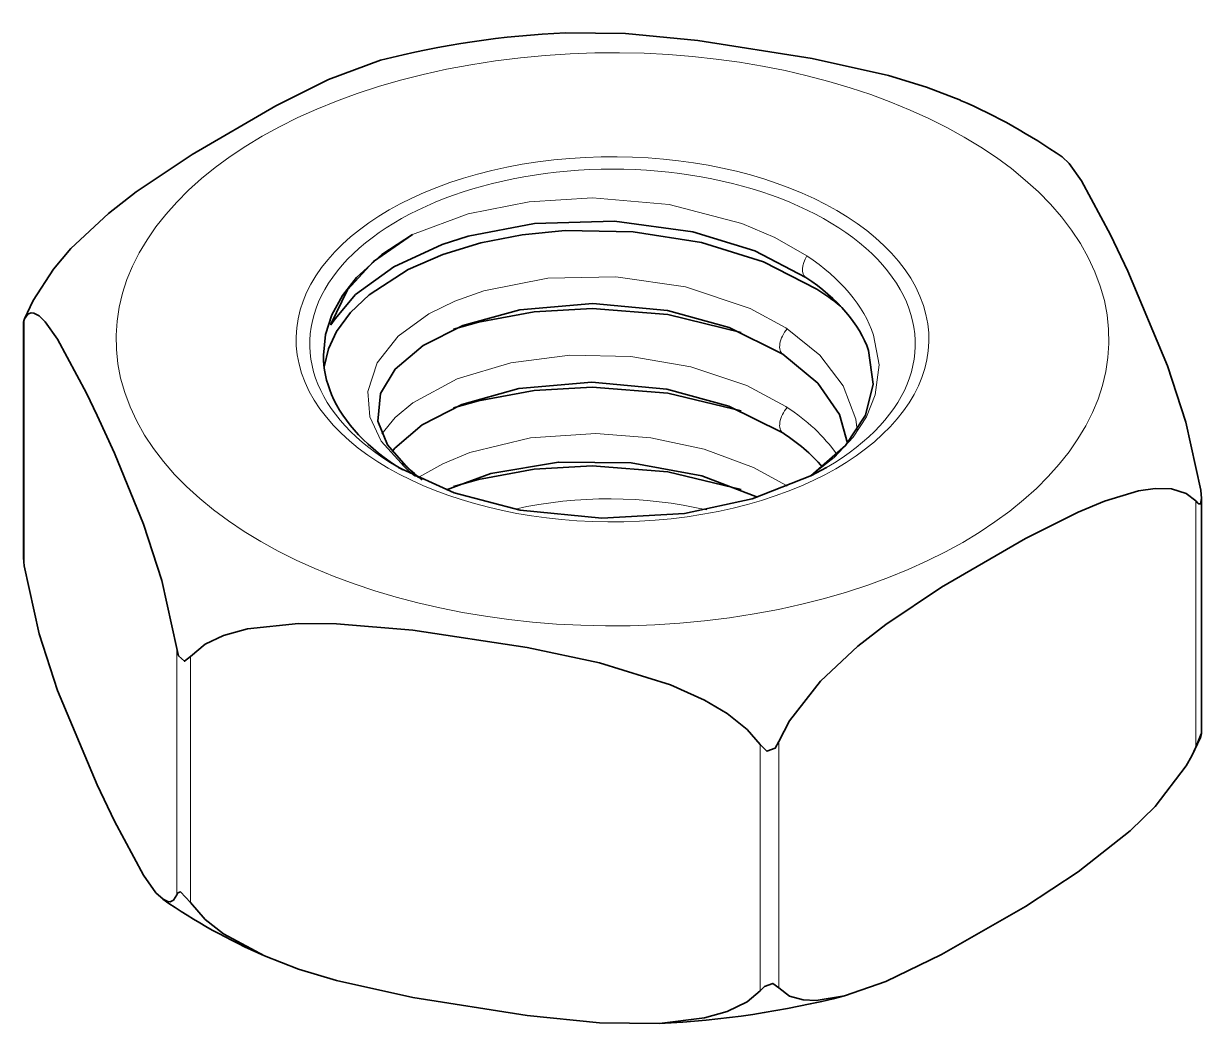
# Model space of a CAD drawing. Extents: x 145 to 857, y 42 to 790.
# Drawn here: x 742.55 to 748.66, y 468.14 to 473.33 of the extents above; entities that cross this region are included whole.
import ezdxf

# ---------------------------------------------------------------- set-up
doc = ezdxf.new("R2010")
doc.units = 0

msp = doc.modelspace()

# ---------------------------------------------------------------- linework, layer by layer
at = {"color": 7, "lineweight": 35, "ltscale": 0.002632}
msp.add_line((742.6014, 471.8952), (742.5566, 471.7999), dxfattribs=at)
at = {"color": 7, "lineweight": 35, "ltscale": 0.000132754}
msp.add_line((742.5546, 471.795), (742.5566, 471.7999), dxfattribs=at)
at = {"color": 7, "lineweight": 35, "ltscale": 0.000325739}
for p, q in [((742.5512, 471.7824), (742.5546, 471.795)), ((748.6626, 469.645), (748.6592, 469.6324))]:
    msp.add_line(p, q, dxfattribs=at)
at = {"color": 7, "lineweight": 35, "ltscale": 0.030574}
for p, q in [((742.5512, 470.5594), (742.5512, 471.7824)), ((748.6626, 469.645), (748.6626, 470.8679))]:
    msp.add_line(p, q, dxfattribs=at)
at = {"color": 7, "lineweight": 13, "ltscale": 0.03195}
for p, q in [((742.5546, 470.517), (742.5546, 471.795)), ((748.6333, 469.5766), (748.6333, 470.8546)), ((746.4696, 468.3274), (746.4696, 469.6054)), ((746.373, 468.3124), (746.373, 469.5905))]:
    msp.add_line(p, q, dxfattribs=at)
at = {"color": 7, "lineweight": 13, "ltscale": 0.000218804}
for p, q in [((746.506, 471.7527), (746.5133, 471.7479)), ((746.506, 471.3445), (746.5133, 471.3397))]:
    msp.add_line(p, q, dxfattribs=at)
at = {"color": 7, "lineweight": 35, "ltscale": 0.00020908}
msp.add_line((746.4835, 471.6205), (746.4905, 471.616), dxfattribs=at)
at = {"color": 7, "lineweight": 35, "ltscale": 0.000208666}
msp.add_line((746.4835, 471.2123), (746.4905, 471.2078), dxfattribs=at)
at = {"color": 7, "lineweight": 13, "ltscale": 0.000563347}
msp.add_line((744.5302, 471.0409), (744.5097, 471.0502), dxfattribs=at)
at = {"color": 7, "lineweight": 13, "ltscale": 0.000317659}
msp.add_line((744.5402, 471.033), (744.5302, 471.0409), dxfattribs=at)
at = {"color": 7, "lineweight": 35, "ltscale": 0.000162492}
msp.add_line((744.5354, 471.0374), (744.5402, 471.033), dxfattribs=at)
at = {"color": 7, "lineweight": 13, "ltscale": 0.000219223}
msp.add_line((746.506, 470.9362), (746.5133, 470.9314), dxfattribs=at)
at = {"color": 7, "lineweight": 35, "ltscale": 0.001065}
for p, q in [((748.6626, 470.8679), (748.6592, 470.9104)), ((742.5512, 470.5594), (742.5546, 470.517))]:
    msp.add_line(p, q, dxfattribs=at)
at = {"color": 7, "lineweight": 13, "ltscale": 0.031951}
for p, q in [((743.3466, 468.8105), (743.3466, 470.0885)), ((743.4173, 468.7697), (743.4173, 470.0477))]:
    msp.add_line(p, q, dxfattribs=at)
at = {"color": 7, "lineweight": 35, "ltscale": 0.002634}
msp.add_line((748.6124, 469.5321), (748.6572, 469.6275), dxfattribs=at)
at = {"color": 7, "lineweight": 35, "ltscale": 0.000132182}
msp.add_line((748.6592, 469.6324), (748.6572, 469.6275), dxfattribs=at)
at = {"color": 7, "lineweight": 35, "ltscale": 0.001229}
msp.add_line((748.6333, 469.5766), (748.6124, 469.5321), dxfattribs=at)
at = {"color": 7, "lineweight": 35}
for points in [[(745.3628, 473.2846), (745.6747, 473.2806), (746.049, 473.244), (746.6422, 473.1505), (747.0383, 473.0618), (747.2356, 473.0024), (747.4132, 472.9338)], [(744.4034, 473.1414), (744.1339, 473.0422), (743.8598, 472.9053), (743.4255, 472.6528), (743.1356, 472.4581), (742.9911, 472.3458), (742.7967, 472.1641), (742.7063, 472.0582), (742.6014, 471.8952)], [(747.9392, 472.6403), (747.9758, 472.6059), (748.0405, 472.5157), (748.191, 472.2352), (748.28, 472.0468)], [(746.6104, 472.0141), (746.3447, 472.1523), (746.0239, 472.2516), (745.6175, 472.3066), (745.2015, 472.294), (744.8582, 472.2282), (744.723, 472.1854)], [(744.1069, 471.6118), (744.1182, 471.7176), (744.1514, 471.8211), (744.2055, 471.9206), (744.2787, 472.0143), (744.4103, 472.134), (744.5695, 472.2373)], [(744.723, 472.1854), (744.4718, 472.0704), (744.2742, 471.9252), (744.168, 471.8), (744.1458, 471.7694), (744.1448, 471.7713), (744.2314, 471.9503), (744.3668, 472.0975), (744.5695, 472.2373)], [(746.6676, 471.9537), (746.3895, 472.0956), (746.0688, 472.196), (745.7137, 472.2516), (745.3607, 472.2574), (745.1384, 472.2357), (744.9244, 472.1943), (744.7265, 472.1343), (744.5463, 472.0558)], [(744.1107, 471.5508), (744.1332, 471.6437), (744.1754, 471.7334), (744.2482, 471.8329), (744.3439, 471.9246), (744.5463, 472.0558)], [(748.6592, 470.9104), (748.5819, 471.2629), (748.4859, 471.5561), (748.28, 472.0468)], [(746.4835, 471.6205), (746.2123, 471.7546), (745.8916, 471.843), (745.5041, 471.8795), (745.1266, 471.8471), (744.8312, 471.7654), (744.6245, 471.6614), (744.48, 471.5388), (744.4028, 471.4119), (744.3896, 471.2693), (744.4398, 471.1459), (744.5354, 471.0374)], [(742.5566, 471.7999), (742.5728, 471.8236), (742.5909, 471.8312), (742.604, 471.8298), (742.632, 471.8145), (742.6632, 471.7841), (742.728, 471.6938), (742.8784, 471.4134), (742.9338, 471.2974)], [(746.275, 471.7296), (745.8936, 471.8217), (745.5015, 471.8526), (745.2002, 471.8356), (744.9118, 471.7829), (744.7816, 471.7452)], [(746.4905, 471.616), (746.6716, 471.4661), (746.784, 471.3033), (746.8262, 471.1539)], [(746.9359, 471.6351), (746.9598, 471.4604), (746.9194, 471.3004), (746.8157, 471.1417), (746.6354, 470.9848)], [(746.4835, 471.2123), (746.211, 471.3468), (745.8885, 471.4354), (745.4991, 471.4712), (745.1204, 471.4377), (744.8248, 471.3547), (744.6188, 471.2495), (744.4774, 471.1277), (744.4643, 471.1117)], [(746.2747, 471.3214), (745.8936, 471.4135), (745.5016, 471.4443), (745.2005, 471.4274), (744.9122, 471.3748), (744.7821, 471.3371)], [(743.3466, 470.0885), (743.2693, 470.441), (743.1733, 470.7343), (743.0229, 471.102), (742.9338, 471.2974)], [(744.4965, 471.0282), (744.7861, 470.8969), (745.1271, 470.8072), (745.5515, 470.7647), (745.9803, 470.7899), (746.3323, 470.8658), (746.6397, 470.9864), (746.7175, 471.0283)], [(746.3594, 470.8742), (746.0702, 470.9848), (745.7031, 471.053), (745.3263, 471.0564), (744.9762, 470.9966), (744.7448, 470.9119)], [(746.2747, 470.9131), (745.8936, 471.0052), (745.5016, 471.0361), (745.2005, 471.0191), (744.9122, 470.9665), (744.7821, 470.9288)], [(748.6333, 470.8546), (748.5836, 470.8938), (748.5076, 470.9167), (748.4222, 470.9187), (748.3368, 470.9063), (748.1599, 470.8535), (748.0229, 470.7968), (747.7489, 470.6599), (747.3146, 470.4075), (747.0247, 470.2127), (746.8802, 470.1005), (746.6857, 469.9187), (746.5258, 469.7126), (746.4696, 469.6054)], [(748.6333, 470.8546), (748.6434, 470.8437), (748.6484, 470.8395), (748.6576, 470.8393), (748.6626, 470.8679)], [(742.5546, 470.517), (742.632, 470.1644), (742.728, 469.8713), (742.9338, 469.3806)], [(746.373, 469.5905), (746.3051, 469.6688), (746.2014, 469.7517), (746.0846, 469.8211), (745.9083, 469.9003), (745.5392, 470.0141), (745.1649, 470.0933), (744.5717, 470.1833), (744.1755, 470.2173), (743.9783, 470.2189), (743.7126, 470.1905), (743.5892, 470.1559), (743.494, 470.1106), (743.4173, 470.0477)], [(743.3466, 470.0885), (743.3551, 470.0512), (743.386, 470.0227), (743.4173, 470.0477)], [(746.4696, 469.6054), (746.4515, 469.5721), (746.4068, 469.5556), (746.373, 469.5905)], [(748.6333, 469.5766), (748.6614, 469.6451), (748.6621, 469.646), (748.6626, 469.645)], [(748.6124, 469.5321), (748.5836, 469.48), (748.4222, 469.2687), (748.2931, 469.1422), (748.0229, 468.9296), (747.7489, 468.7501), (747.3146, 468.501), (747.0247, 468.361), (746.8104, 468.286)], [(743.2747, 468.7871), (743.2381, 468.8215), (743.1733, 468.9117), (743.0229, 469.1921), (742.9338, 469.3806)], [(743.3466, 468.8105), (743.3284, 468.7819), (743.312, 468.7745), (743.3, 468.7751), (743.2747, 468.7871)], [(743.3466, 468.8105), (743.3523, 468.8204), (743.3658, 468.8258), (743.4173, 468.7697)], [(743.8006, 468.4935), (743.5892, 468.6083), (743.494, 468.6831), (743.4173, 468.7697)], [(745.851, 468.1428), (745.5392, 468.1468), (745.1649, 468.1834), (744.5717, 468.2769), (744.1755, 468.3655), (743.9783, 468.4249), (743.8006, 468.4935)], [(746.4696, 468.3274), (746.4387, 468.3502), (746.3957, 468.3353), (746.373, 468.3124)], [(746.8104, 468.286), (746.6639, 468.2623), (746.5954, 468.2652), (746.5258, 468.285), (746.4696, 468.3274)], [(746.373, 468.3124), (746.3051, 468.2551), (746.2014, 468.2043), (746.0846, 468.1711), (745.851, 468.1428)]]:
    msp.add_lwpolyline(points, dxfattribs=at)
at = {"color": 7, "lineweight": 13}
for points in [[(746.6154, 472.1264), (746.4485, 472.2217), (746.2771, 472.2943), (745.9014, 472.3923), (745.5038, 472.427), (745.175, 472.4077), (744.8586, 472.3447), (744.5695, 472.2373)], [(744.5097, 471.0502), (744.4073, 471.1653), (744.3484, 471.2914), (744.3373, 471.4222), (744.3853, 471.5718), (744.494, 471.7089), (744.6541, 471.8258), (744.7892, 471.8922), (744.9395, 471.9454), (745.2717, 472.0101), (745.624, 472.0178), (745.9857, 471.9658), (746.3207, 471.8534), (746.506, 471.7527)], [(746.5133, 471.7479), (746.6827, 471.6105), (746.8044, 471.4516), (746.8693, 471.2781), (746.8768, 471.2222)], [(746.6374, 470.9861), (746.7568, 471.0798), (746.8553, 471.185), (746.9249, 471.2917), (746.9703, 471.4048), (746.9899, 471.5601), (746.9618, 471.7154)], [(744.4094, 471.2029), (744.4797, 471.2869), (744.5703, 471.3634), (744.8009, 471.4887), (745.0787, 471.572), (745.3849, 471.6106), (745.702, 471.6036), (746.0136, 471.5508), (746.3033, 471.4529), (746.506, 471.3445)], [(744.6027, 470.9775), (744.7266, 471.0475), (744.8666, 471.1053), (745.1812, 471.182), (745.5211, 471.205), (745.8063, 471.1829), (746.083, 471.1239), (746.3389, 471.0285), (746.506, 470.9362)]]:
    msp.add_lwpolyline(points, dxfattribs=at)
at = {"color": 7, "lineweight": 35}
for centre, radius, start, end in [((745.5815, 468.5234), 4.7661, 92.62958, 104.3111), ((746.1792, 470.1008), 3.0899, 55.27611, 66.46247), ((745.9515, 470.8279), 1.3342, 51.09214, 57.54188), ((744.6317, 471.6144), 0.5249, 180.27745, 203.21017), ((745.9885, 470.4161), 0.9371, 40.90404, 57.61799), ((745.0555, 471.5511), 0.7309, 225.15341, 233.42262), ((745.0347, 471.3266), 3.0899, 235.2761, 246.46248), ((745.6324, 472.904), 4.7661, 272.62959, 284.31111)]:
    msp.add_arc(centre, radius, start, end, dxfattribs=at)
at = {"color": 7, "lineweight": 13}
for centre, radius, start, end in [((746.0099, 470.5455), 0.9399, 35.82538, 57.63339), ((744.9316, 471.4336), 0.5701, 222.26257, 232.54498), ((745.0839, 471.5964), 0.7844, 225.09387, 233.63889), ((744.9485, 471.4252), 0.5681, 222.58069, 233.45403), ((745.5892, 468.6003), 2.2652, 77.06353, 102.43111)]:
    msp.add_arc(centre, radius, start, end, dxfattribs=at)
for centre, major_axis, ratio, start_param, end_param in [((745.6069, 471.6935), (2.5754, 0), 0.57735, 0.238201, 6.521386), ((745.6069, 471.6935), (1.6414, 0), 0.57735, 3.379793, 9.662978), ((745.6069, 471.6696), (1.5707, 0), 0.57735, 5.497715, 10.210378), ((746.6656, 472.0975), (-0.0552, -0.0834), 0.57847, 4.747903, 6.283188), ((745.4935, 471.5539), (1.4965, -0.0117), 0.58383, 0.199239, 0.727806), ((746.5451, 471.6997), (-0.0546, -0.0837), 0.543957, 4.480494, 6.282041), ((746.5451, 471.2915), (-0.0546, -0.0837), 0.543957, 4.480494, 6.282041), ((744.4694, 470.9624), (-0.0661, -0.0751), 0.736343, 3.141557, 3.528261)]:
    msp.add_ellipse(centre, major_axis=major_axis, ratio=ratio, start_param=start_param, end_param=end_param, dxfattribs=at)
at = {"color": 7, "lineweight": 35}
for centre, major_axis, ratio, start_param, end_param in [((745.6502, 471.5569), (1.3091, -0.0984), 0.565456, 0.236926, 0.790929), ((745.6074, 471.612), (1.5005, 0.0002), 0.577285, 3.379674, 3.900004)]:
    msp.add_ellipse(centre, major_axis=major_axis, ratio=ratio, start_param=start_param, end_param=end_param, dxfattribs=at)

doc.saveas('drawing.dxf')
